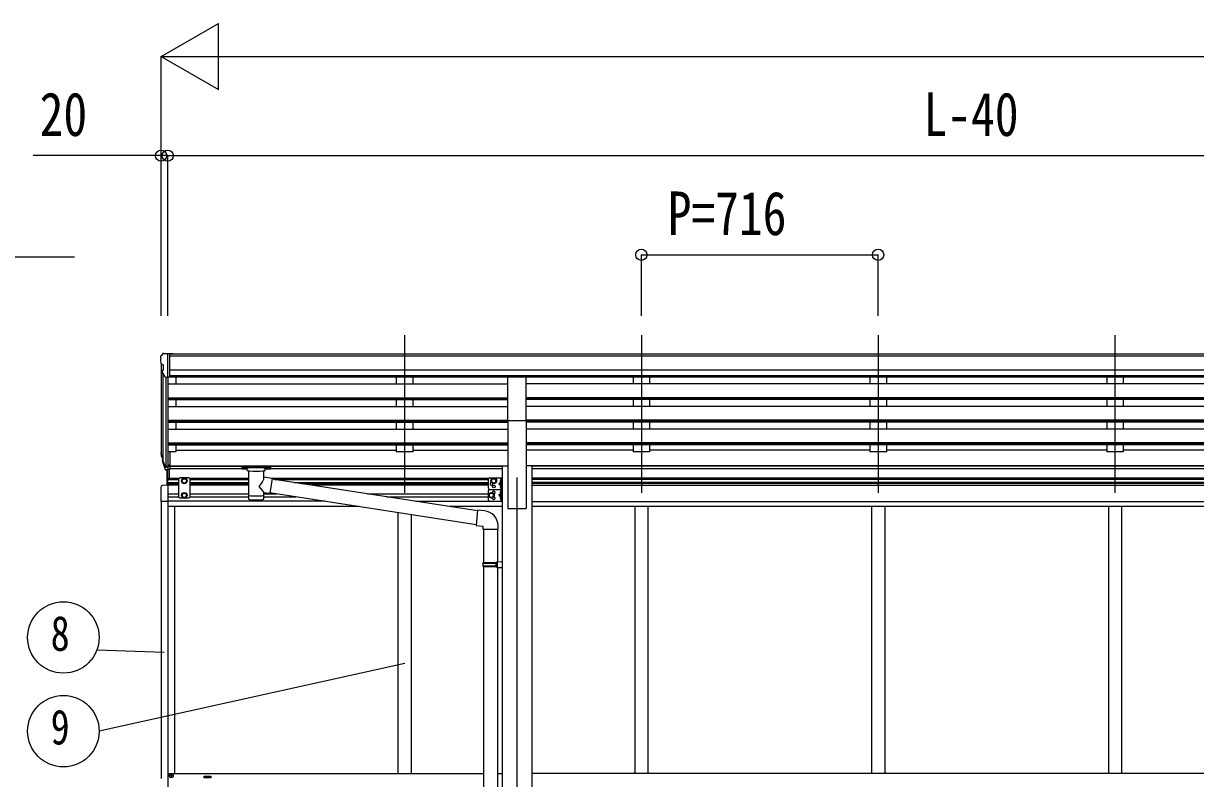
# Model space of a CAD drawing. Units: millimetres, scale not verified. Extents: x -16820 to 16820, y -11880 to 11880.
# Drawn here: x -10415 to -6871, y -4885 to -2600 of the extents above; entities that cross this region are included whole.
import ezdxf
from ezdxf.enums import TextEntityAlignment as Align

# ---------------------------------------------------------------- set-up
doc = ezdxf.new("R2010")
doc.units = ezdxf.units.MM
doc.header["$LTSCALE"] = 60
for name, color, linetype in [('0-3_YKK_12', 2, 'Continuous'), ('0-4_YKK_13', 4, 'Continuous'), ('0-5_YKK_A1', 4, 'Continuous'), ('0-6_YKK_D', 6, 'Continuous')]:
    doc.layers.add(name, color=color, linetype=linetype)
doc.styles.add('ＭＳ ゴシック', font='')
doc.styles.get('ＭＳ ゴシック').set_extended_font_data('MS Gothic')

msp = doc.modelspace()

# ---------------------------------------------------------------- linework, layer by layer
at = {"layer": '0-3_YKK_12'}
for p, q in [((-9262.92, -3542.97), (-9262.92, -4020.49)), ((-8546.92, -3542.97), (-8546.92, -4020.49)), ((-7830.92, -3542.97), (-7830.92, -4020.49)), ((-7114.92, -3542.97), (-7114.92, -4020.49)), ((-8922.92, -3973.81), (-8922.92, -6917.37))]:
    msp.add_line(p, q, dxfattribs=at)
at = {"layer": '0-4_YKK_13'}
for p, q in [((-10000.92, -3608.09), (-10000.92, -3608.72)), ((-9994.01, -3599.28), (-9998.08, -3605.09)), ((-9990.92, -3598.72), (-9993.25, -3598.86)), ((-9990.92, -3598.72), (-9972.42, -3598.72)), ((-9978.92, -3671.7), (-9978.92, -3598.72)), ((-9972.42, -3598.72), (-9962.42, -3598.8)), ((-9972.42, -3670.7), (-9972.42, -3598.72)), ((-9962.42, -3600.32), (-9962.42, -3598.8)), ((-9998.39, -3629.9), (-9993.07, -3632.97)), ((-9992.92, -3633.23), (-9992.92, -3649.51)), ((-9986.55, -3669.89), (-9995.55, -3654.29)), ((-9978.92, -3671.7), (-9984.13, -3671.38)), ((-9972.42, -3670.7), (-9978.92, -3670.7)), ((-8950.42, -3801.14), (-8950.42, -3669.35)), ((-8950.42, -3669.35), (-8895.42, -3669.35)), ((-8895.42, -3801.14), (-8895.42, -3669.35)), ((-8950.42, -3801.14), (-8895.42, -3801.14)), ((-9978.92, -3896.1), (-9978.92, -3950.87)), ((-9972.42, -3896.1), (-9978.92, -3896.1)), ((-9972.42, -3896.1), (-9972.42, -3950.13)), ((-9997.83, -3910.29), (-9993.95, -3918.23)), ((-9997.22, -3908.91), (-9993.95, -3915.97)), ((-9995.51, -3921.56), (-9995.17, -3925.97)), ((-9995.17, -3925.97), (-9986.36, -3949.51)), ((-9994.56, -3925.4), (-9986.36, -3941.58)), ((-9985.35, -3940.45), (-9993.11, -3925.05)), ((-9978.92, -3941.13), (-9984.05, -3941.13)), ((-9978.92, -3942.94), (-9983.77, -3942.94)), ((-9978.92, -3950.87), (-9983.77, -3950.87)), ((-9980.42, -3996.9), (-9980.42, -3950.87)), ((-9972.42, -3936.23), (-9978.92, -3936.23)), ((-9972.42, -3941.11), (-9978.92, -3941.11)), ((-9972.42, -3950.13), (-9978.92, -3950.13)), ((-9978.92, -3996.9), (-9978.92, -3950.87)), ((-9973.42, -3976.39), (-9973.42, -3950.13)), ((-9754.92, -3940.97), (-9754.92, -3946.73)), ((-9754.92, -3941.17), (-9754.92, -3942.71)), ((-9752.92, -3940.31), (-9669.92, -3940.31)), ((-9752.92, -3942.49), (-9669.92, -3942.49)), ((-9752.92, -3947.4), (-9738.42, -3947.4)), ((-9738.42, -3953.04), (-9738.42, -3946.49)), ((-9734.32, -3953.96), (-9734.34, -4039.4)), ((-9688.52, -3972.71), (-9688.52, -3953.96)), ((-9684.42, -3953.04), (-9684.42, -3946.49)), ((-9684.42, -3947.4), (-9669.92, -3947.4)), ((-9667.92, -3940.97), (-9667.92, -3946.73)), ((-9999.42, -4003.19), (-9999.42, -4046.09)), ((-9978.92, -3996.89), (-9994.21, -3997.69)), ((-9942.42, -3975.39), (-9946.42, -3979.39)), ((-9946.42, -3979.39), (-9946.42, -4032.89)), ((-9915.42, -3975.39), (-9942.42, -3975.39)), ((-9915.42, -3975.39), (-9911.42, -3979.39)), ((-9911.42, -4032.89), (-9911.42, -3979.39)), ((-9663.3, -3976.61), (-9688.52, -3972.7)), ((-9663.3, -3976.61), (-9670.32, -4021.87)), ((-9042.31, -4075.01), (-9663.62, -3978.63)), ((-9010.12, -3980.39), (-9010.12, -4005.39)), ((-9005.12, -3975.39), (-8968.12, -3975.39)), ((-8970.62, -3992.89), (-8977.62, -3992.89)), ((-8971.12, -3979.89), (-8971.92, -3980.03)), ((-8971.12, -3987.89), (-8971.92, -3987.75)), ((-8971.12, -3997.89), (-8971.92, -3998.03)), ((-8971.12, -3987.89), (-8970.62, -3987.8)), ((-8970.62, -3975.39), (-8970.62, -4010.39)), ((-8968.12, -3975.39), (-8968.12, -4010.39)), ((-9942.42, -4036.89), (-9946.42, -4032.89)), ((-9915.42, -4036.89), (-9942.42, -4036.89)), ((-9928.92, -4020.39), (-9935.42, -4024.14)), ((-9935.42, -4024.14), (-9935.42, -4031.65)), ((-9935.42, -4031.65), (-9928.92, -4035.4)), ((-9922.42, -4024.14), (-9928.92, -4020.39)), ((-9928.92, -4035.4), (-9922.42, -4031.65)), ((-9922.42, -4031.65), (-9922.42, -4024.14)), ((-9915.42, -4036.89), (-9911.42, -4032.89)), ((-9688.5, -4039.4), (-9688.53, -4018.73)), ((-9688.52, -4019.05), (-9670.32, -4021.87)), ((-9045.98, -4116.95), (-9670.05, -4020.13)), ((-9010.12, -4015.39), (-9010.12, -4040.39)), ((-9005.12, -4010.39), (-8968.12, -4010.39)), ((-9005.12, -4010.39), (-8968.12, -4010.39)), ((-8970.62, -4027.89), (-8977.62, -4027.89)), ((-8971.12, -4005.89), (-8971.92, -4005.75)), ((-8971.12, -4014.89), (-8971.92, -4015.03)), ((-8971.12, -4022.89), (-8971.92, -4022.75)), ((-8971.12, -4032.89), (-8971.92, -4033.03)), ((-8971.12, -4005.89), (-8970.62, -4005.8)), ((-8971.12, -4022.89), (-8970.62, -4022.8)), ((-8970.62, -4010.39), (-8970.62, -4045.39)), ((-8968.12, -4010.39), (-8968.12, -4045.39)), ((-9978.92, -4046.09), (-9999.42, -4046.09)), ((-9021.31, -4074.97), (-9042.15, -4073.15)), ((-9005.12, -4045.39), (-8968.12, -4045.39)), ((-8971.12, -4040.89), (-8971.92, -4040.75)), ((-8971.12, -4040.89), (-8970.62, -4040.8)), ((-9026.23, -4130.72), (-8980.23, -4130.72)), ((-9024.12, -4130.72), (-9024.12, -4231.44)), ((-8982.12, -4130.72), (-8982.12, -4228.88)), ((-8980.23, -4130.72), (-8980.23, -4119.8)), ((-9026.12, -4233.44), (-9025.12, -4231.44)), ((-9026.12, -4233.44), (-8982.12, -4233.44)), ((-9026.12, -4233.44), (-9026.12, -4241.44)), ((-9026.12, -4241.44), (-8982.12, -4241.44)), ((-9026.12, -4241.44), (-9025.12, -4243.44)), ((-9025.12, -4231.44), (-8982.12, -4231.44)), ((-9025.12, -4243.44), (-8982.12, -4243.44)), ((-9024.12, -4243.44), (-9024.12, -5129.63)), ((-8986.6, -4233.44), (-8987.03, -4231.44)), ((-8984.12, -4228.94), (-8968.12, -4228.47)), ((-8984.12, -4230.94), (-8984.12, -4228.94)), ((-8984.12, -4230.94), (-8982.12, -4230.94)), ((-8984.12, -4245.94), (-8984.12, -4243.94)), ((-8984.12, -4245.94), (-8968.12, -4246.41)), ((-8982.12, -4246), (-8982.12, -5127.07)), ((-8968.12, -4228.47), (-8968.12, -4246.41)), ((-9969.42, -4876.39), (-9970.42, -4876.39)), ((-9966.42, -4875.39), (-9965.42, -4875.39))]:
    msp.add_line(p, q, dxfattribs=at)
for points in [[(-9754.92, -3940.97), (-9754.88, -3940.78), (-9754.8, -3940.64), (-9754.7, -3940.55), (-9754.6, -3940.49), (-9754.48, -3940.44), (-9754.19, -3940.38), (-9753.7, -3940.33), (-9753.16, -3940.31), (-9752.92, -3940.31)], [(-9754.92, -3946.73), (-9754.88, -3946.93), (-9754.8, -3947.07), (-9754.7, -3947.16), (-9754.6, -3947.22), (-9754.48, -3947.26), (-9754.19, -3947.33), (-9753.7, -3947.37), (-9753.16, -3947.39), (-9752.92, -3947.4)], [(-9669.92, -3940.31), (-9669.57, -3940.31), (-9669.04, -3940.34), (-9668.59, -3940.39), (-9668.29, -3940.47), (-9668.12, -3940.57), (-9668, -3940.71), (-9667.93, -3940.89), (-9667.92, -3940.97)], [(-9669.92, -3947.4), (-9669.57, -3947.39), (-9669.04, -3947.37), (-9668.59, -3947.32), (-9668.29, -3947.24), (-9668.12, -3947.14), (-9668, -3947), (-9667.93, -3946.82), (-9667.92, -3946.73)], [(-9935.42, -3980.64), (-9928.92, -3976.89), (-9922.42, -3980.64)], [(-9922.42, -3980.64), (-9922.42, -3988.15), (-9928.92, -3991.9), (-9935.42, -3988.15), (-9935.42, -3980.64)], [(-8970.62, -3987.89), (-8977.62, -3992.89), (-8970.62, -3997.89)], [(-8970.24, -3983.89), (-8970.87, -3982.71), (-8973.1, -3981.59)], [(-8970.24, -3983.89), (-8970.87, -3985.08), (-8973.1, -3986.19)], [(-8970.24, -4001.89), (-8970.87, -4000.71), (-8973.1, -3999.59)], [(-8970.24, -4001.89), (-8970.87, -4003.08), (-8973.1, -4004.19)], [(-8971.12, -3987.89), (-8971.12, -3979.89), (-8970.62, -3979.98), (-8970.62, -3987.8)], [(-8971.12, -4005.89), (-8971.12, -3997.89), (-8970.62, -3997.98), (-8970.62, -4005.8)], [(-8970.62, -4022.89), (-8977.62, -4027.89), (-8970.62, -4032.89)], [(-8970.24, -4018.89), (-8970.87, -4017.71), (-8973.1, -4016.59)], [(-8970.24, -4018.89), (-8970.87, -4020.08), (-8973.1, -4021.19)], [(-8970.24, -4036.89), (-8970.87, -4035.71), (-8973.1, -4034.59)], [(-8970.24, -4036.89), (-8970.87, -4038.08), (-8973.1, -4039.19)], [(-8971.12, -4022.89), (-8971.12, -4014.89), (-8970.62, -4014.98), (-8970.62, -4022.8)], [(-8971.12, -4040.89), (-8971.12, -4032.89), (-8970.62, -4032.98), (-8970.62, -4040.8)], [(-9042.15, -4073.15), (-9046.16, -4118.97), (-9026.23, -4120.72), (-9026.23, -4130.72)], [(-8986.6, -4233.44), (-8986.6, -4241.44), (-8987.03, -4243.44)], [(-8984.12, -4243.94), (-8982.12, -4243.94), (-8982.12, -4230.94)], [(-9970.42, -4876.39), (-9970.42, -4875.39), (-9969.42, -4875.39)], [(-9968.42, -4874.39), (-9968.42, -4873.39), (-9967.42, -4873.39), (-9967.42, -4874.39)], [(-9967.42, -4877.39), (-9967.42, -4878.39), (-9968.42, -4878.39), (-9968.42, -4877.39)], [(-9965.42, -4875.39), (-9965.42, -4876.39), (-9966.42, -4876.39)]]:
    msp.add_lwpolyline(points, dxfattribs=at)
for points in [[(-8993.12, -3991.9), (-8986.62, -3988.15), (-8986.62, -3980.64), (-8993.12, -3976.89), (-8999.62, -3980.64), (-8999.62, -3988.15)], [(-9000.12, -4035.4), (-8993.62, -4031.65), (-8993.62, -4024.14), (-9000.12, -4020.39), (-9006.62, -4024.14), (-9006.62, -4031.65)]]:
    msp.add_lwpolyline(points, close=True, dxfattribs=at)
for centre, radius in [((-9928.92, -3984.39), 8.5), ((-9928.92, -3984.39), 7.5), ((-9928.92, -3984.39), 6.5), ((-8993.12, -3984.39), 8.5), ((-8993.12, -3984.39), 7.5), ((-8993.12, -3984.39), 6.5), ((-8993.12, -4001.39), 4.25), ((-9928.92, -4027.89), 8.5), ((-9928.92, -4027.89), 7.5), ((-9928.92, -4027.89), 6.5), ((-9000.12, -4027.89), 8.5), ((-9000.12, -4027.89), 7.5), ((-9000.12, -4027.89), 6.5), ((-9967.92, -4875.89), 5.9)]:
    msp.add_circle(centre, radius, dxfattribs=at)
for centre, radius, start, end in [((-9997.92, -3608.09), 3, 93, 180), ((-9798.92, -3608.72), 202, 180, 184.94904), ((-9993.19, -3599.86), 1, 93.5, 145), ((-9994.02, -3625.53), 6.18, 185.7035, 224.99897), ((-9992.95, -3652.79), 3, 94.7167, 210), ((-9993.22, -3649.51), 0.3, 274.7167, 0), ((-9993.22, -3633.23), 0.3, 0, 60), ((-9983.95, -3668.39), 3, 210, 266.5), ((-9969.74, -3901.17), 29.53, 186.50806, 197.98144), ((-9968.33, -3899.41), 30.41, 187.1552, 198.19734), ((-9993.92, -4003.19), 5.5, 93, 180), ((-9005.12, -3980.39), 5, 90, 180), ((-9000.12, -3992.89), 4.25, 94.76077, 6.29431), ((-8967.02, -3983.89), 6.5, 147.94412, 212.05588), ((-8967.02, -4001.89), 6.5, 147.94412, 212.05588), ((-8971.77, -3980.92), 0.9, 100, 147.94412), ((-8971.77, -3986.87), 0.9, 212.05588, 260), ((-8971.77, -3998.92), 0.9, 100, 147.94412), ((-9005.12, -4005.39), 5, 180, 270), ((-9005.12, -4015.39), 5, 90, 180), ((-8993.12, -4019.39), 4.25, 274.76077, 186.29431), ((-8993.12, -4036.39), 4.25, 173.70569, 85.23923), ((-8967.02, -4018.89), 6.5, 147.94412, 212.05588), ((-8967.02, -4036.89), 6.5, 147.94412, 212.05588), ((-8971.77, -4004.87), 0.9, 212.05588, 260), ((-8971.77, -4015.92), 0.9, 100, 147.94412), ((-8971.77, -4021.87), 0.9, 212.05588, 260), ((-8971.77, -4033.92), 0.9, 100, 147.94412), ((-9025.23, -4119.8), 45, 0, 85), ((-9005.12, -4040.39), 5, 180, 270), ((-8971.77, -4039.87), 0.9, 212.05588, 260), ((-9969.42, -4874.39), 1, 270, 0), ((-9969.42, -4877.39), 1, 0, 90), ((-9966.42, -4874.39), 1, 180, 270), ((-9966.42, -4877.39), 1, 90, 180)]:
    msp.add_arc(centre, radius, start, end, dxfattribs=at)
for centre, major_axis, ratio, start_param, end_param in [((-9910.27, -3901.6), (-89.06, 1.43), 0.57596, 6.1962358, 6.3678173), ((-9911.06, -3894.93), (87.93, 4.42), 0.541684, 3.0659337, 3.2228513), ((-9994.21, -3921.56), (1.3, 0), 0.90356, 1.3700892, 3.347195), ((-9908.29, -3905.37), (-89.07, 0), 0.90356, 0.2056023, 0.2515348), ((-9909, -3901.51), (-88.05, 0), 0.90356, 0.2662965, 0.3003836), ((-9983.77, -3940.22), (-3, 0), 0.90356, 0.5235988, 1.5707963), ((-9983.77, -3948.16), (3, 0), 0.90356, 3.6651914, 4.712389), ((-9984.05, -3939.77), (-1.5, 0), 0.90356, 0.5235988, 1.5707963), ((-9752.92, -3942.71), (2, 0), 0.109601, 1.5707963, 3.1415927), ((-9711.42, -3952.96), (27.06, 0), 0.069685, 3.1415927, 6.2831853), ((-9711.42, -3946.49), (27, 0), 0.070066, 6.2831853, 9.424778), ((-9700.42, -3950.48), (16, 0), 0.361356, 6.2636979, 6.2831853), ((-9669.92, -3942.71), (2, 0), 0.109601, 0, 1.5707963), ((-9711.42, -3999.24), (-22.81, -26.62), 0.234429, 1.6855472, 3.1268519), ((-9708.87, -3996.6), (20.32, -22.25), 0.045535, 0.0389954, 1.3075346), ((-9711.42, -4039.4), (22.92, 0), 0.101955, 3.1415499, 6.2833984), ((-9711.42, -4026.96), (22.91, 0), 0.122865, 3.1415927, 6.2831853)]:
    msp.add_ellipse(centre, major_axis=major_axis, ratio=ratio, start_param=start_param, end_param=end_param, dxfattribs=at)
at = {"layer": '0-5_YKK_A1'}
for p, q in [((-9972.42, -3600.32), (-4983.42, -3600.32)), ((-9972.42, -3605.53), (-4983.42, -3605.53)), ((-9998.92, -3629.29), (-9998.92, -3895.73)), ((-4973.42, -3649.06), (-9972.42, -3649.06)), ((-9993.95, -3657.06), (-9993.95, -3922.44)), ((-9984.92, -3671.23), (-9984.93, -3940.87)), ((-9978.92, -3671.7), (-9978.92, -3896.1)), ((-4973.42, -3666.92), (-9972.42, -3666.92)), ((-8950.42, -3670.16), (-9972.42, -3670.16)), ((-9953.92, -3670.16), (-9953.92, -3690.61)), ((-9287.92, -3670.16), (-9287.92, -3690.61)), ((-9237.92, -3670.16), (-9237.92, -3690.52)), ((-6050.42, -3670.16), (-8895.42, -3670.16)), ((-8571.92, -3670.16), (-8571.92, -3690.61)), ((-8521.92, -3670.16), (-8521.92, -3690.52)), ((-7855.92, -3670.16), (-7855.92, -3690.61)), ((-7805.92, -3670.16), (-7805.92, -3690.52)), ((-7139.92, -3670.16), (-7139.92, -3690.61)), ((-7089.92, -3670.16), (-7089.92, -3690.52)), ((-9978.92, -3690.61), (-8950.42, -3690.61)), ((-6050.42, -3690.61), (-8895.42, -3690.61)), ((-9978.92, -3732.49), (-8950.42, -3732.49)), ((-9978.92, -3733.99), (-8950.42, -3733.99)), ((-9978.92, -3738.31), (-8950.42, -3738.31)), ((-9953.92, -3738.31), (-9953.92, -3759.11)), ((-9287.92, -3738.31), (-9287.92, -3759.11)), ((-9237.92, -3738.31), (-9237.92, -3759.11)), ((-6050.42, -3732.49), (-8895.42, -3732.49)), ((-6050.42, -3733.99), (-8895.42, -3733.99)), ((-6050.42, -3738.31), (-8895.42, -3738.31)), ((-8571.92, -3738.31), (-8571.92, -3759.11)), ((-8521.92, -3738.31), (-8521.92, -3759.11)), ((-7855.92, -3738.31), (-7855.92, -3759.11)), ((-7805.92, -3738.31), (-7805.92, -3759.11)), ((-7139.92, -3738.31), (-7139.92, -3759.11)), ((-7089.92, -3738.31), (-7089.92, -3759.11)), ((-9978.92, -3759.11), (-8950.42, -3759.11)), ((-6050.42, -3759.11), (-8895.42, -3759.11)), ((-9978.92, -3800.98), (-8950.42, -3800.98)), ((-9978.92, -3802.48), (-8950.42, -3802.48)), ((-9978.92, -3806.8), (-8950.42, -3806.8)), ((-9953.92, -3806.8), (-9953.92, -3827.6)), ((-9287.92, -3806.8), (-9287.92, -3827.6)), ((-9237.92, -3806.8), (-9237.92, -3827.6)), ((-8950.42, -3801.14), (-8950.42, -4067.37)), ((-6050.42, -3800.98), (-8895.42, -3800.98)), ((-8895.42, -3801.14), (-8895.42, -4067.37)), ((-6050.42, -3802.48), (-8895.42, -3802.48)), ((-6050.42, -3806.8), (-8895.42, -3806.8)), ((-8571.92, -3806.8), (-8571.92, -3827.6)), ((-8521.92, -3806.8), (-8521.92, -3827.6)), ((-7855.92, -3806.8), (-7855.92, -3827.6)), ((-7805.92, -3806.8), (-7805.92, -3827.6)), ((-7139.92, -3806.8), (-7139.92, -3827.6)), ((-7089.92, -3806.8), (-7089.92, -3827.6)), ((-9978.92, -3827.6), (-8950.42, -3827.6)), ((-6050.42, -3827.6), (-8895.42, -3827.6)), ((-9978.92, -3869.48), (-8950.42, -3869.48)), ((-9978.92, -3870.97), (-8950.42, -3870.97)), ((-9978.92, -3875.29), (-8950.42, -3875.29)), ((-9953.92, -3896.73), (-9972.42, -3896.73)), ((-9953.92, -3875.29), (-9953.92, -3896.73)), ((-9953.92, -3891.79), (-9287.92, -3891.79)), ((-9287.92, -3875.29), (-9287.92, -3896.73)), ((-9237.92, -3896.73), (-9287.92, -3896.73)), ((-9237.92, -3875.29), (-9237.92, -3896.73)), ((-9237.92, -3891.79), (-8950.42, -3891.79)), ((-6050.42, -3869.48), (-8895.42, -3869.48)), ((-6050.42, -3870.97), (-8895.42, -3870.97)), ((-6050.42, -3875.29), (-8895.42, -3875.29)), ((-8571.92, -3891.79), (-8895.42, -3891.79)), ((-8571.92, -3875.29), (-8571.92, -3896.73)), ((-8521.92, -3896.73), (-8571.92, -3896.73)), ((-8521.92, -3875.29), (-8521.92, -3896.73)), ((-7855.92, -3891.79), (-8521.92, -3891.79)), ((-7855.92, -3875.29), (-7855.92, -3896.73)), ((-7805.92, -3896.73), (-7855.92, -3896.73)), ((-7805.92, -3875.29), (-7805.92, -3896.73)), ((-7139.92, -3891.79), (-7805.92, -3891.79)), ((-7139.92, -3875.29), (-7139.92, -3896.73)), ((-7089.92, -3896.73), (-7139.92, -3896.73)), ((-7089.92, -3875.29), (-7089.92, -3896.73)), ((-6423.92, -3891.79), (-7089.92, -3891.79)), ((-9972.42, -3938.8), (-8968.12, -3938.8)), ((-9972.42, -3940.2), (-8968.12, -3940.2)), ((-9738.42, -3947.89), (-9972.42, -3947.89)), ((-8968.12, -3947.89), (-9684.42, -3947.89)), ((-8968.12, -3938.37), (-8968.12, -6817.37)), ((-8968.12, -3938.37), (-8950.42, -3938.37)), ((-8877.72, -3938.37), (-8895.42, -3938.37)), ((-8877.72, -3938.37), (-8877.72, -6817.37)), ((-6068.12, -3938.8), (-8877.72, -3938.8)), ((-6068.12, -3940.2), (-8877.72, -3940.2)), ((-6068.12, -3947.89), (-8877.72, -3947.89)), ((-9978.92, -3976.39), (-9943.42, -3976.39)), ((-9978.92, -3979.89), (-9946.42, -3979.89)), ((-9978.92, -3988.89), (-9946.42, -3988.89)), ((-9978.92, -3992.39), (-9946.42, -3992.39)), ((-9978.92, -3996.69), (-9978.92, -4933.89)), ((-9946.42, -3997.39), (-9978.92, -3997.39)), ((-9914.42, -3976.39), (-9734.33, -3976.39)), ((-9911.42, -3979.89), (-9734.33, -3979.89)), ((-9911.42, -3988.89), (-9734.33, -3988.89)), ((-9911.42, -3992.39), (-9734.33, -3992.39)), ((-9734.33, -3997.39), (-9911.42, -3997.39)), ((-9664.71, -3976.39), (-9008.12, -3976.39)), ((-9655.44, -3979.89), (-9010.1, -3979.89)), ((-9597.43, -3988.89), (-9010.12, -3988.89)), ((-9574.87, -3992.39), (-9010.12, -3992.39)), ((-9170.84, -3997.39), (-9542.64, -3997.39)), ((-9010.12, -3997.39), (-9170.84, -3997.39)), ((-6068.12, -3976.39), (-8877.92, -3976.39)), ((-6068.12, -3979.89), (-8877.92, -3979.89)), ((-6068.12, -3988.89), (-8877.92, -3988.89)), ((-6068.12, -3992.39), (-8877.92, -3992.39)), ((-8877.92, -3997.39), (-6068.12, -3997.39)), ((-9978.92, -4023.39), (-9946.42, -4023.39)), ((-9978.92, -4032.39), (-9946.42, -4032.39)), ((-9911.42, -4023.39), (-9734.33, -4023.39)), ((-9911.42, -4032.39), (-9734.34, -4032.39)), ((-9688.52, -4023.39), (-9649.01, -4023.39)), ((-9688.51, -4032.39), (-9591, -4032.39)), ((-9375.05, -4023.39), (-9010.12, -4023.39)), ((-9317.04, -4032.39), (-9010.12, -4032.39)), ((-9998.92, -4046.09), (-9998.92, -4884.69)), ((-9503.98, -4045.89), (-9978.92, -4045.89)), ((-9400.85, -4061.89), (-9978.92, -4061.89)), ((-9958.92, -4061.89), (-9958.92, -4868.89)), ((-9230.02, -4045.89), (-8968.12, -4045.89)), ((-8968.12, -4061.89), (-9126.88, -4061.89)), ((-8950.42, -4067.37), (-8895.42, -4067.37)), ((-6068.12, -4047.39), (-8877.92, -4047.39)), ((-6068.12, -4061.39), (-8877.92, -4061.39)), ((-8566.92, -4061.89), (-8566.92, -4868.89)), ((-8526.92, -4061.89), (-8526.92, -4868.89)), ((-7850.92, -4061.89), (-7850.92, -4868.89)), ((-7810.92, -4061.89), (-7810.92, -4868.89)), ((-7134.92, -4061.89), (-7134.92, -4868.89)), ((-7094.92, -4061.89), (-7094.92, -4868.89)), ((-9282.92, -4080.94), (-9282.92, -4868.89)), ((-9242.92, -4087.14), (-9242.92, -4868.89)), ((-9978.92, -4869.39), (-9023.92, -4869.39)), ((-8982.12, -4869.39), (-8968.12, -4869.39)), ((-6068.12, -4869.39), (-8877.92, -4869.39))]:
    msp.add_line(p, q, dxfattribs=at)
msp.add_lwpolyline([(-9848.92, -4882.89), (-9868.92, -4882.89), (-9868.92, -4877.89), (-9848.92, -4877.89)], close=True, dxfattribs=at)
at = {"layer": '0-6_YKK_D'}
for p, q in [((-9998.92, -2700.32), (-9825.72, -2600.32)), ((-9825.72, -2800.32), (-9825.72, -2600.32)), ((-9998.92, -3485.02), (-9998.92, -2699.32)), ((-9998.92, -2700.32), (-9825.72, -2800.32)), ((-9998.92, -2700.32), (-9652.51, -2700.32)), ((-9798.92, -2700.32), (-134.92, -2700.32)), ((-9998.92, -3000.32), (-10386.12, -3000.32)), ((-9998.92, -3485.02), (-9998.92, -2999.32)), ((-9978.92, -3000.32), (-9998.92, -3000.32)), ((-9978.92, -3485.02), (-9978.92, -2999.32)), ((-9978.92, -3485.02), (-9978.92, -2999.32)), ((-9978.92, -3000.32), (-4966.92, -3000.32)), ((-9978.92, -3000.32), (-9910.92, -3000.32)), ((-8546.92, -3485.02), (-8546.92, -3299.32)), ((-8546.92, -3300.32), (-7830.92, -3300.32)), ((-7830.92, -3485.02), (-7830.92, -3299.32)), ((-9989.45, -4503.17), (-10193.61, -4496.8)), ((-9262.42, -4537.11), (-10186.39, -4741.36))]:
    msp.add_line(p, q, dxfattribs=at)
msp.add_lwpolyline([(-11723.83, -4251.98), (-11704.92, -4186.67), (-11449.95, -3306.11), (-10260.51, -3306.11)], dxfattribs=at)
for centre, radius in [((-9998.92, -3000.32), 17), ((-9978.92, -3000.32), 17), ((-9978.92, -3000.32), 17), ((-8546.92, -3300.32), 17), ((-7830.92, -3300.32), 17), ((-10294.39, -4457.95), 108), ((-10294.39, -4741.36), 108)]:
    msp.add_circle(centre, radius, dxfattribs=at)

# ---------------------------------------------------------------- texts
at = {"layer": '0-6_YKK_D', "style": 'ＭＳ ゴシック', "width": 0.8}
for s, height, p in [('20', 132, (-10366.12, -2980.32)), ('L-40', 132, (-7693.72, -2980.32)), ('P=716', 132, (-8467.32, -3280.32)), ('8', 105.6, (-10332.79, -4529.95)), ('9', 105.6, (-10332.79, -4813.36))]:
    msp.add_text(s, height=height, dxfattribs=at).set_placement(p, align=Align.BOTTOM_LEFT)

doc.saveas('drawing.dxf')
